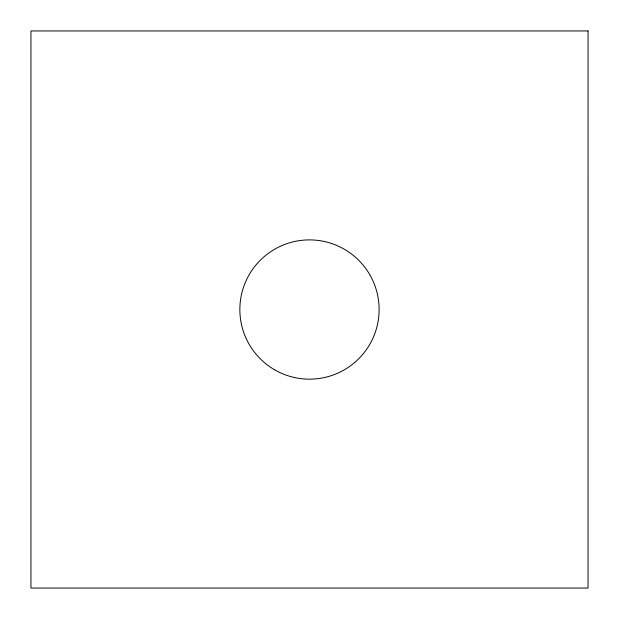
<?xml version="1.0" encoding="UTF-8"?>
<svg xmlns="http://www.w3.org/2000/svg" width="619" height="619" viewBox="0 0 619 619"><rect width="100%" height="100%" fill="white"/><g stroke="black" fill="none" stroke-linecap="round" stroke-linejoin="round"><path stroke-width="0.93" d="M588.05 30.95L588.035 588.05L30.95 588.05L30.95 30.958L588.05 30.95M274.612 369.798A69.638 69.638 0 0 0 379.122 309.593A69.638 69.638 0 0 0 274.728 249.186A69.638 69.638 0 0 0 274.612 369.798"/></g></svg>
